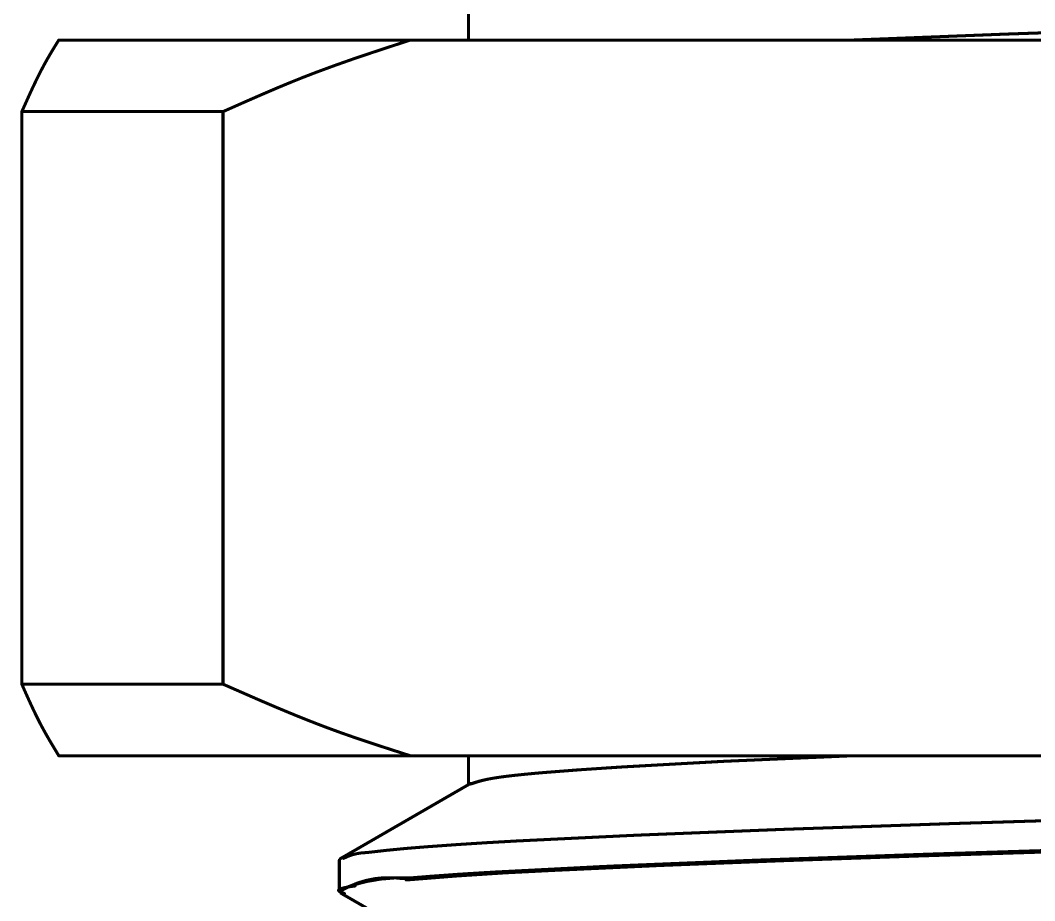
# Model space of a CAD drawing. Header units: inches. Extents: x -6 to 430, y 0 to 90.
# Drawn here: x 15.163 to 19.414, y 56.892 to 60.583 of the extents above; entities that cross this region are included whole.
import ezdxf

# ---------------------------------------------------------------- set-up
doc = ezdxf.new("R2010")
doc.units = ezdxf.units.IN
doc.layers.add('Mechanical 1', color=6, linetype='Continuous')

msp = doc.modelspace()

# ---------------------------------------------------------------- linework, layer by layer
at = {"layer": 'Mechanical 1'}
for points in [[(17.0415, 60.5, 0.0127, 0.0127, 0), (17.0415, 60.625, 0.0127, 0.0127, 0)], [(19.295, 60.5251, 0.0127, 0.0127, 0), (20.0259, 60.5501, 0.0127, 0.0127, 0)], [(19.295, 60.5251, 0.0127, 0.0127, 0), (20.0259, 60.5501, 0.0127, 0.0127, 0)], [(15.3084, 60.4745, 0.0127, 0.0127, 0), (15.3241, 60.5, 0.0127, 0.0127, 0)], [(15.3241, 60.5, 0.0127, 0.0127, 0), (29.6759, 60.5, 0.0127, 0.0127, 0)], [(16.6383, 60.4479, 0.0127, 0.0127, 0), (16.797, 60.5, 0.0127, 0.0127, 0)], [(18.653, 60.5001, 0.0127, 0.0127, 0), (19.295, 60.5251, 0.0127, 0.0127, 0)], [(18.653, 60.5001, 0.0127, 0.0127, 0), (19.295, 60.5251, 0.0127, 0.0127, 0)], [(15.2771, 60.4219, 0.0127, 0.0127, -0.004429), (15.2928, 60.4486, 0.0127, 0.0127, 0)], [(15.2928, 60.4486, 0.0127, 0.0127, 0), (15.3084, 60.4745, 0.0127, 0.0127, 0)], [(16.559, 60.4211, 0.0127, 0.0127, 0), (16.6383, 60.4479, 0.0127, 0.0127, 0)], [(15.2615, 60.3939, 0.0127, 0.0127, -0.005811), (15.2771, 60.4219, 0.0127, 0.0127, 0)], [(16.4801, 60.3933, 0.0127, 0.0127, 0), (16.559, 60.4211, 0.0127, 0.0127, 0)], [(15.2306, 60.3334, 0.0127, 0.0127, -0.004854), (15.246, 60.3644, 0.0127, 0.0127, 0)], [(15.246, 60.3644, 0.0127, 0.0127, -0.006353), (15.2616, 60.3939, 0.0127, 0.0127, 0)], [(16.2451, 60.3017, 0.0127, 0.0127, -0.009219), (16.4014, 60.3643, 0.0127, 0.0127, 0)], [(16.4014, 60.3643, 0.0127, 0.0127, 0), (16.4801, 60.3933, 0.0127, 0.0127, 0)], [(15.2152, 60.3011, 0.0127, 0.0127, 0), (15.2306, 60.3334, 0.0127, 0.0127, 0)], [(15.1999, 60.2679, 0.0127, 0.0127, 0), (15.2152, 60.3011, 0.0127, 0.0127, 0)], [(16.1674, 60.2684, 0.0127, 0.0127, 0), (16.2451, 60.3017, 0.0127, 0.0127, 0)], [(15.1693, 60.2, 0.0127, 0.0127, 0), (15.1999, 60.2679, 0.0127, 0.0127, 0)], [(16.0124, 60.2, 0.0127, 0.0127, 0), (16.0899, 60.2344, 0.0127, 0.0127, 0)], [(16.0899, 60.2344, 0.0127, 0.0127, 0), (16.1674, 60.2684, 0.0127, 0.0127, 0)], [(15.1693, 60.2, 0.0127, 0.0127, 0), (16.0124, 60.2, 0.0127, 0.0127, 0)], [(15.1693, 57.8, 0.0127, 0.0127, 0), (15.1693, 60.2, 0.0127, 0.0127, 0)], [(16.0124, 57.8, 0.0127, 0.0127, 0), (16.0124, 60.2, 0.0127, 0.0127, 0)], [(15.1693, 57.8, 0.0127, 0.0127, 0), (16.0124, 57.8, 0.0127, 0.0127, 0)], [(15.1693, 57.8, 0.0127, 0.0127, 0), (15.1845, 57.7656, 0.0127, 0.0127, 0)], [(16.0124, 57.8, 0.0127, 0.0127, 0), (16.1675, 57.7321, 0.0127, 0.0127, 0)], [(15.1845, 57.7656, 0.0127, 0.0127, 0), (15.1998, 57.7316, 0.0127, 0.0127, 0)], [(15.1998, 57.7316, 0.0127, 0.0127, 0), (15.2152, 57.6983, 0.0127, 0.0127, 0)], [(16.1675, 57.7321, 0.0127, 0.0127, 0), (16.2453, 57.6989, 0.0127, 0.0127, 0)], [(15.2306, 57.6662, 0.0127, 0.0127, -0.004508), (15.2152, 57.6983, 0.0127, 0.0127, 0)], [(16.2453, 57.6989, 0.0127, 0.0127, 0), (16.3232, 57.6666, 0.0127, 0.0127, 0)], [(15.246, 57.6357, 0.0127, 0.0127, -0.006004), (15.2306, 57.6662, 0.0127, 0.0127, 0)], [(16.3232, 57.6666, 0.0127, 0.0127, 0), (16.4014, 57.6356, 0.0127, 0.0127, 0)], [(15.2616, 57.6067, 0.0127, 0.0127, -0.00547), (15.246, 57.6357, 0.0127, 0.0127, 0)], [(15.2772, 57.5789, 0.0127, 0.0127, -0.004544), (15.2616, 57.6067, 0.0127, 0.0127, 0)], [(16.5589, 57.5781, 0.0127, 0.0127, -0.009575), (16.4014, 57.6356, 0.0127, 0.0127, 0)], [(15.2772, 57.5789, 0.0127, 0.0127, 0), (15.2928, 57.5521, 0.0127, 0.0127, 0)], [(16.5589, 57.5781, 0.0127, 0.0127, 0), (16.6381, 57.5514, 0.0127, 0.0127, 0)], [(15.2928, 57.5521, 0.0127, 0.0127, 0), (15.3241, 57.5, 0.0127, 0.0127, 0)], [(16.6381, 57.5514, 0.0127, 0.0127, 0), (16.7175, 57.5255, 0.0127, 0.0127, 0)], [(16.7175, 57.5255, 0.0127, 0.0127, 0), (16.797, 57.5, 0.0127, 0.0127, 0)], [(15.3241, 57.5, 0.0127, 0.0127, 0), (29.6759, 57.5, 0.0127, 0.0127, 0)], [(17.0415, 57.379, 0.0127, 0.0127, 0), (17.0415, 57.5, 0.0127, 0.0127, 0)], [(17.6754, 57.4523, 0.0127, 0.0127, 0), (18.1035, 57.4762, 0.0127, 0.0127, 0)], [(17.69, 57.4532, 0.0127, 0.0127, 0), (18.1125, 57.4766, 0.0127, 0.0127, 0)], [(18.1035, 57.4762, 0.0127, 0.0127, 0), (18.6546, 57.5001, 0.0127, 0.0127, 0)], [(18.1125, 57.4766, 0.0127, 0.0127, 0), (18.6546, 57.5001, 0.0127, 0.0127, 0)], [(17.2229, 57.4164, 0.0127, 0.0127, -0.006707), (17.3442, 57.4284, 0.0127, 0.0127, 0)], [(17.2366, 57.418, 0.0127, 0.0127, -0.006128), (17.3598, 57.4297, 0.0127, 0.0127, 0)], [(17.3442, 57.4284, 0.0127, 0.0127, 0), (17.4964, 57.4403, 0.0127, 0.0127, 0)], [(17.3598, 57.4297, 0.0127, 0.0127, 0), (17.5123, 57.4414, 0.0127, 0.0127, 0)], [(17.4964, 57.4403, 0.0127, 0.0127, 0), (17.6754, 57.4523, 0.0127, 0.0127, 0)], [(17.5123, 57.4414, 0.0127, 0.0127, 0), (17.69, 57.4532, 0.0127, 0.0127, 0)], [(17.047, 57.3806, 0.0127, 0.0127, -0.016943), (17.0836, 57.3925, 0.0127, 0.0127, 0)], [(17.0562, 57.3828, 0.0127, 0.0127, -0.017803), (17.093, 57.3945, 0.0127, 0.0127, 0)], [(17.0836, 57.3925, 0.0127, 0.0127, -0.02543), (17.1371, 57.4045, 0.0127, 0.0127, 0)], [(17.093, 57.3945, 0.0127, 0.0127, -0.025591), (17.1479, 57.4063, 0.0127, 0.0127, 0)], [(17.1371, 57.4045, 0.0127, 0.0127, -0.015067), (17.223, 57.4164, 0.0127, 0.0127, 0)], [(17.1479, 57.4063, 0.0127, 0.0127, -0.013754), (17.2366, 57.418, 0.0127, 0.0127, 0)], [(16.9395, 57.3201, 0.0127, 0.0127, 0), (17.0483, 57.3829, 0.0127, 0.0127, 0)], [(16.9402, 57.3205, 0.0127, 0.0127, 0), (17.0491, 57.3834, 0.0127, 0.0127, 0)], [(16.8852, 57.2886, 0.0127, 0.0127, 0), (16.9395, 57.3201, 0.0127, 0.0127, 0)], [(16.8858, 57.289, 0.0127, 0.0127, 0), (16.9402, 57.3205, 0.0127, 0.0127, 0)], [(16.8308, 57.2572, 0.0127, 0.0127, 0), (16.8852, 57.2886, 0.0127, 0.0127, 0)], [(16.8313, 57.2575, 0.0127, 0.0127, 0), (16.8858, 57.289, 0.0127, 0.0127, 0)], [(16.7221, 57.1944, 0.0127, 0.0127, 0), (16.7765, 57.2258, 0.0127, 0.0127, 0)], [(16.7224, 57.1946, 0.0127, 0.0127, 0), (16.7769, 57.226, 0.0127, 0.0127, 0)], [(16.7765, 57.2258, 0.0127, 0.0127, 0), (16.8308, 57.2572, 0.0127, 0.0127, 0)], [(16.7769, 57.226, 0.0127, 0.0127, 0), (16.8313, 57.2575, 0.0127, 0.0127, 0)], [(19.062, 57.2154, 0.0127, 0.0127, 0), (19.8491, 57.2397, 0.0127, 0.0127, 0)], [(19.062, 57.2154, 0.0127, 0.0127, 0), (19.8491, 57.2397, 0.0127, 0.0127, 0)], [(16.6677, 57.1629, 0.0127, 0.0127, 0), (16.7221, 57.1944, 0.0127, 0.0127, 0)], [(16.668, 57.1631, 0.0127, 0.0127, 0), (16.7224, 57.1946, 0.0127, 0.0127, 0)], [(17.7437, 57.1668, 0.0127, 0.0127, 0), (18.3547, 57.1911, 0.0127, 0.0127, 0)], [(17.7437, 57.1668, 0.0127, 0.0127, 0), (18.3547, 57.1911, 0.0127, 0.0127, 0)], [(18.3547, 57.1911, 0.0127, 0.0127, 0), (19.062, 57.2154, 0.0127, 0.0127, 0)], [(18.3547, 57.1911, 0.0127, 0.0127, 0), (19.062, 57.2154, 0.0127, 0.0127, 0)], [(16.5591, 57.1001, 0.0127, 0.0127, 0), (16.6135, 57.1316, 0.0127, 0.0127, 0)], [(16.559, 57.1001, 0.0127, 0.0127, 0), (16.6134, 57.1315, 0.0127, 0.0127, 0)], [(16.6134, 57.1315, 0.0127, 0.0127, 0), (16.6677, 57.1629, 0.0127, 0.0127, 0)], [(16.6135, 57.1316, 0.0127, 0.0127, 0), (16.668, 57.1631, 0.0127, 0.0127, 0)], [(16.8652, 57.1183, 0.0127, 0.0127, -0.005552), (17.2431, 57.1426, 0.0127, 0.0127, 0)], [(16.8652, 57.1183, 0.0127, 0.0127, -0.005552), (17.2431, 57.1426, 0.0127, 0.0127, 0)], [(17.2431, 57.1426, 0.0127, 0.0127, 0), (17.7437, 57.1668, 0.0127, 0.0127, 0)], [(17.2431, 57.1426, 0.0127, 0.0127, 0), (17.7437, 57.1668, 0.0127, 0.0127, 0)], [(16.5046, 57.0687, 0.0127, 0.0127, 0), (16.5591, 57.1001, 0.0127, 0.0127, 0)], [(16.5046, 57.0687, 0.0127, 0.0127, 0), (16.559, 57.1001, 0.0127, 0.0127, 0)], [(16.5178, 57.0697, 0.0127, 0.0127, -0.118964), (16.6146, 57.094, 0.0127, 0.0127, 0)], [(16.5178, 57.0697, 0.0127, 0.0127, -0.118964), (16.6146, 57.094, 0.0127, 0.0127, 0)], [(16.6146, 57.094, 0.0127, 0.0127, -0.011966), (16.8652, 57.1183, 0.0127, 0.0127, 0)], [(16.6146, 57.094, 0.0127, 0.0127, -0.011966), (16.8652, 57.1183, 0.0127, 0.0127, 0)], [(18.9345, 57.0862, 0.0127, 0.0127, 0), (19.744, 57.1115, 0.0127, 0.0127, 0)], [(18.9418, 57.0802, 0.0127, 0.0127, 0), (19.5823, 57.1004, 0.0127, 0.0127, 0)], [(18.9733, 57.0875, 0.0127, 0.0127, 0), (19.7761, 57.1125, 0.0127, 0.0127, 0)], [(16.5, 56.9375, 0.0127, 0.0127, 0), (16.5, 57.0625, 0.0127, 0.0127, 0)], [(17.6039, 57.0356, 0.0127, 0.0127, 0), (18.2151, 57.0609, 0.0127, 0.0127, 0)], [(17.6459, 57.0375, 0.0127, 0.0127, 0), (18.2574, 57.0625, 0.0127, 0.0127, 0)], [(17.8422, 57.0398, 0.0127, 0.0127, 0), (18.3589, 57.06, 0.0127, 0.0127, 0)], [(18.2151, 57.0609, 0.0127, 0.0127, 0), (18.9345, 57.0862, 0.0127, 0.0127, 0)], [(18.2574, 57.0625, 0.0127, 0.0127, 0), (18.9733, 57.0875, 0.0127, 0.0127, 0)], [(18.3589, 57.06, 0.0127, 0.0127, 0), (18.9418, 57.0802, 0.0127, 0.0127, 0)], [(16.7642, 56.985, 0.0127, 0.0127, -0.007208), (17.1164, 57.0103, 0.0127, 0.0127, 0)], [(16.7803, 56.9791, 0.0127, 0.0127, -0.01104), (17.4015, 57.0195, 0.0127, 0.0127, 0)], [(16.794, 56.9875, 0.0127, 0.0127, -0.006683), (17.1539, 57.0125, 0.0127, 0.0127, 0)], [(17.1164, 57.0103, 0.0127, 0.0127, 0), (17.6039, 57.0356, 0.0127, 0.0127, 0)], [(17.1539, 57.0125, 0.0127, 0.0127, 0), (17.6459, 57.0375, 0.0127, 0.0127, 0)], [(17.4015, 57.0195, 0.0127, 0.0127, 0), (17.8422, 57.0398, 0.0127, 0.0127, 0)], [(16.5, 56.9375, 0.0127, 0.0127, -0.109603), (16.794, 56.9875, 0.0127, 0.0127, 0)], [(16.5079, 56.9343, 0.0127, 0.0127, -0.17223), (16.7642, 56.985, 0.0127, 0.0127, 0)], [(16.4968, 56.9352, 0.0127, 0.0127, -0.250814), (16.4981, 56.9383, 0.0127, 0.0127, 0)], [(16.499, 56.932, 0.0127, 0.0127, -0.182656), (16.4968, 56.9352, 0.0127, 0.0127, 0)], [(16.4981, 56.9383, 0.0127, 0.0127, -0.087851), (16.5031, 56.9414, 0.0127, 0.0127, 0)], [(16.5044, 56.9289, 0.0127, 0.0127, -0.05868), (16.499, 56.932, 0.0127, 0.0127, 0)], [(16.5031, 56.9414, 0.0127, 0.0127, -0.035594), (16.5122, 56.9446, 0.0127, 0.0127, 0)], [(16.5211, 56.9226, 0.0127, 0.0127, -0.023123), (16.5044, 56.9289, 0.0127, 0.0127, 0)], [(16.507, 56.9236, 0.0127, 0.0127, 0), (16.614, 56.8618, 0.0127, 0.0127, 0)], [(16.5122, 56.9446, 0.0127, 0.0127, -0.018442), (16.5255, 56.9477, 0.0127, 0.0127, 0)], [(16.5255, 56.9477, 0.0127, 0.0127, -0.011112), (16.5433, 56.9508, 0.0127, 0.0127, 0)], [(16.5433, 56.9508, 0.0127, 0.0127, -0.005611), (16.5656, 56.954, 0.0127, 0.0127, 0)]]:
    msp.add_lwpolyline(points, format="xyseb", dxfattribs=at)
for points in [[(15.321, 60.5, 0.00635, 0.00635, 1), (15.3273, 60.5, 0.00635, 0.00635, 1)], [(15.321, 60.5, 0.00635, 0.00635, 1), (15.3273, 60.5, 0.00635, 0.00635, 1)], [(16.7939, 60.5, 0.00635, 0.00635, 1), (16.8002, 60.5, 0.00635, 0.00635, 1)], [(17.0383, 60.5, 0.00635, 0.00635, 1), (17.0447, 60.5, 0.00635, 0.00635, 1)], [(18.6498, 60.5001, 0.00635, 0.00635, 1), (18.6562, 60.5001, 0.00635, 0.00635, 1)], [(18.6498, 60.5001, 0.00635, 0.00635, 1), (18.6562, 60.5001, 0.00635, 0.00635, 1)], [(19.2918, 60.5251, 0.00635, 0.00635, 1), (19.2981, 60.5251, 0.00635, 0.00635, 1)], [(19.2918, 60.5251, 0.00635, 0.00635, 1), (19.2981, 60.5251, 0.00635, 0.00635, 1)], [(19.2918, 60.5251, 0.00635, 0.00635, 1), (19.2981, 60.5251, 0.00635, 0.00635, 1)], [(19.2918, 60.5251, 0.00635, 0.00635, 1), (19.2981, 60.5251, 0.00635, 0.00635, 1)], [(15.2896, 60.4486, 0.00635, 0.00635, 1), (15.2959, 60.4486, 0.00635, 0.00635, 1)], [(15.2896, 60.4486, 0.00635, 0.00635, 1), (15.2959, 60.4486, 0.00635, 0.00635, 1)], [(15.3053, 60.4745, 0.00635, 0.00635, 1), (15.3116, 60.4745, 0.00635, 0.00635, 1)], [(15.3053, 60.4745, 0.00635, 0.00635, 1), (15.3116, 60.4745, 0.00635, 0.00635, 1)], [(16.6351, 60.4479, 0.00635, 0.00635, 1), (16.6414, 60.4479, 0.00635, 0.00635, 1)], [(16.6351, 60.4479, 0.00635, 0.00635, 1), (16.6414, 60.4479, 0.00635, 0.00635, 1)], [(15.274, 60.4219, 0.00635, 0.00635, 1), (15.2803, 60.4219, 0.00635, 0.00635, 1)], [(15.274, 60.4219, 0.00635, 0.00635, 1), (15.2803, 60.4219, 0.00635, 0.00635, 1)], [(16.5559, 60.4211, 0.00635, 0.00635, 1), (16.5622, 60.4211, 0.00635, 0.00635, 1)], [(16.5559, 60.4211, 0.00635, 0.00635, 1), (16.5622, 60.4211, 0.00635, 0.00635, 1)], [(15.2429, 60.3644, 0.00635, 0.00635, 1), (15.2492, 60.3644, 0.00635, 0.00635, 1)], [(15.2429, 60.3644, 0.00635, 0.00635, 1), (15.2492, 60.3644, 0.00635, 0.00635, 1)], [(15.2584, 60.3939, 0.00635, 0.00635, 1), (15.2647, 60.3939, 0.00635, 0.00635, 1)], [(15.2584, 60.3939, 0.00635, 0.00635, 1), (15.2647, 60.3939, 0.00635, 0.00635, 1)], [(16.3982, 60.3643, 0.00635, 0.00635, 1), (16.4046, 60.3643, 0.00635, 0.00635, 1)], [(16.3982, 60.3643, 0.00635, 0.00635, 1), (16.4046, 60.3643, 0.00635, 0.00635, 1)], [(16.4769, 60.3933, 0.00635, 0.00635, 1), (16.4832, 60.3933, 0.00635, 0.00635, 1)], [(16.4769, 60.3933, 0.00635, 0.00635, 1), (16.4832, 60.3933, 0.00635, 0.00635, 1)], [(15.2274, 60.3334, 0.00635, 0.00635, 1), (15.2338, 60.3334, 0.00635, 0.00635, 1)], [(15.2274, 60.3334, 0.00635, 0.00635, 1), (15.2338, 60.3334, 0.00635, 0.00635, 1)], [(15.212, 60.3011, 0.00635, 0.00635, 1), (15.2184, 60.3011, 0.00635, 0.00635, 1)], [(15.212, 60.3011, 0.00635, 0.00635, 1), (15.2184, 60.3011, 0.00635, 0.00635, 1)], [(16.2419, 60.3017, 0.00635, 0.00635, 1), (16.2483, 60.3017, 0.00635, 0.00635, 1)], [(16.2419, 60.3017, 0.00635, 0.00635, 1), (16.2483, 60.3017, 0.00635, 0.00635, 1)], [(15.1967, 60.2679, 0.00635, 0.00635, 1), (15.203, 60.2679, 0.00635, 0.00635, 1)], [(15.1967, 60.2679, 0.00635, 0.00635, 1), (15.203, 60.2679, 0.00635, 0.00635, 1)], [(16.0867, 60.2344, 0.00635, 0.00635, 1), (16.093, 60.2344, 0.00635, 0.00635, 1)], [(16.0867, 60.2344, 0.00635, 0.00635, 1), (16.093, 60.2344, 0.00635, 0.00635, 1)], [(16.1642, 60.2684, 0.00635, 0.00635, 1), (16.1706, 60.2684, 0.00635, 0.00635, 1)], [(16.1642, 60.2684, 0.00635, 0.00635, 1), (16.1706, 60.2684, 0.00635, 0.00635, 1)], [(15.1661, 60.2, 0.00635, 0.00635, 1), (15.1724, 60.2, 0.00635, 0.00635, 1)], [(15.1661, 60.2, 0.00635, 0.00635, 1), (15.1724, 60.2, 0.00635, 0.00635, 1)], [(15.1661, 60.2, 0.00635, 0.00635, 1), (15.1724, 60.2, 0.00635, 0.00635, 1)], [(16.0093, 60.2, 0.00635, 0.00635, 1), (16.0156, 60.2, 0.00635, 0.00635, 1)], [(16.0093, 60.2, 0.00635, 0.00635, 1), (16.0156, 60.2, 0.00635, 0.00635, 1)], [(16.0093, 60.2, 0.00635, 0.00635, 1), (16.0156, 60.2, 0.00635, 0.00635, 1)], [(15.1661, 57.8, 0.00635, 0.00635, 1), (15.1724, 57.8, 0.00635, 0.00635, 1)], [(15.1661, 57.8, 0.00635, 0.00635, 1), (15.1724, 57.8, 0.00635, 0.00635, 1)], [(15.1661, 57.8, 0.00635, 0.00635, 1), (15.1724, 57.8, 0.00635, 0.00635, 1)], [(16.0093, 57.8, 0.00635, 0.00635, 1), (16.0156, 57.8, 0.00635, 0.00635, 1)], [(16.0093, 57.8, 0.00635, 0.00635, 1), (16.0156, 57.8, 0.00635, 0.00635, 1)], [(16.0093, 57.8, 0.00635, 0.00635, 1), (16.0156, 57.8, 0.00635, 0.00635, 1)], [(15.1814, 57.7656, 0.00635, 0.00635, 1), (15.1877, 57.7656, 0.00635, 0.00635, 1)], [(15.1814, 57.7656, 0.00635, 0.00635, 1), (15.1877, 57.7656, 0.00635, 0.00635, 1)], [(15.1967, 57.7316, 0.00635, 0.00635, 1), (15.203, 57.7316, 0.00635, 0.00635, 1)], [(15.1967, 57.7316, 0.00635, 0.00635, 1), (15.203, 57.7316, 0.00635, 0.00635, 1)], [(16.1644, 57.7321, 0.00635, 0.00635, 1), (16.1707, 57.7321, 0.00635, 0.00635, 1)], [(16.1644, 57.7321, 0.00635, 0.00635, 1), (16.1707, 57.7321, 0.00635, 0.00635, 1)], [(15.212, 57.6983, 0.00635, 0.00635, 1), (15.2183, 57.6983, 0.00635, 0.00635, 1)], [(15.212, 57.6983, 0.00635, 0.00635, 1), (15.2184, 57.6983, 0.00635, 0.00635, 1)], [(16.2421, 57.6989, 0.00635, 0.00635, 1), (16.2484, 57.6989, 0.00635, 0.00635, 1)], [(16.2421, 57.6989, 0.00635, 0.00635, 1), (16.2484, 57.6989, 0.00635, 0.00635, 1)], [(15.2274, 57.6662, 0.00635, 0.00635, 1), (15.2337, 57.6662, 0.00635, 0.00635, 1)], [(15.2274, 57.6662, 0.00635, 0.00635, 1), (15.2337, 57.6662, 0.00635, 0.00635, 1)], [(16.32, 57.6666, 0.00635, 0.00635, 1), (16.3264, 57.6666, 0.00635, 0.00635, 1)], [(16.32, 57.6666, 0.00635, 0.00635, 1), (16.3264, 57.6666, 0.00635, 0.00635, 1)], [(15.2429, 57.6357, 0.00635, 0.00635, 1), (15.2492, 57.6357, 0.00635, 0.00635, 1)], [(15.2429, 57.6357, 0.00635, 0.00635, 1), (15.2492, 57.6357, 0.00635, 0.00635, 1)], [(15.2584, 57.6067, 0.00635, 0.00635, 1), (15.2647, 57.6067, 0.00635, 0.00635, 1)], [(15.2584, 57.6067, 0.00635, 0.00635, 1), (15.2647, 57.6067, 0.00635, 0.00635, 1)], [(16.3983, 57.6356, 0.00635, 0.00635, 1), (16.4046, 57.6356, 0.00635, 0.00635, 1)], [(16.3983, 57.6356, 0.00635, 0.00635, 1), (16.4046, 57.6356, 0.00635, 0.00635, 1)], [(15.274, 57.5789, 0.00635, 0.00635, 1), (15.2803, 57.5789, 0.00635, 0.00635, 1)], [(15.274, 57.5789, 0.00635, 0.00635, 1), (15.2803, 57.5789, 0.00635, 0.00635, 1)], [(16.5558, 57.5781, 0.00635, 0.00635, 1), (16.5621, 57.5781, 0.00635, 0.00635, 1)], [(16.5558, 57.5781, 0.00635, 0.00635, 1), (16.5621, 57.5781, 0.00635, 0.00635, 1)], [(15.2896, 57.5521, 0.00635, 0.00635, 1), (15.296, 57.5521, 0.00635, 0.00635, 1)], [(15.2896, 57.5521, 0.00635, 0.00635, 1), (15.296, 57.5521, 0.00635, 0.00635, 1)], [(16.635, 57.5514, 0.00635, 0.00635, 1), (16.6413, 57.5514, 0.00635, 0.00635, 1)], [(16.635, 57.5514, 0.00635, 0.00635, 1), (16.6413, 57.5514, 0.00635, 0.00635, 1)], [(16.7144, 57.5255, 0.00635, 0.00635, 1), (16.7207, 57.5255, 0.00635, 0.00635, 1)], [(16.7144, 57.5255, 0.00635, 0.00635, 1), (16.7207, 57.5255, 0.00635, 0.00635, 1)], [(15.321, 57.5, 0.00635, 0.00635, 1), (15.3273, 57.5, 0.00635, 0.00635, 1)], [(15.321, 57.5, 0.00635, 0.00635, 1), (15.3273, 57.5, 0.00635, 0.00635, 1)], [(16.7939, 57.5, 0.00635, 0.00635, 1), (16.8002, 57.5, 0.00635, 0.00635, 1)], [(17.0384, 57.5, 0.00635, 0.00635, 1), (17.0447, 57.5, 0.00635, 0.00635, 1)], [(18.1003, 57.4762, 0.00635, 0.00635, 1), (18.1067, 57.4762, 0.00635, 0.00635, 1)], [(18.1003, 57.4762, 0.00635, 0.00635, 1), (18.1067, 57.4762, 0.00635, 0.00635, 1)], [(18.1094, 57.4766, 0.00635, 0.00635, 1), (18.1157, 57.4766, 0.00635, 0.00635, 1)], [(18.1094, 57.4766, 0.00635, 0.00635, 1), (18.1157, 57.4766, 0.00635, 0.00635, 1)], [(18.6514, 57.5001, 0.00635, 0.00635, 1), (18.6578, 57.5001, 0.00635, 0.00635, 1)], [(18.6514, 57.5001, 0.00635, 0.00635, 1), (18.6578, 57.5001, 0.00635, 0.00635, 1)], [(17.3411, 57.4284, 0.00635, 0.00635, 1), (17.3474, 57.4284, 0.00635, 0.00635, 1)], [(17.3411, 57.4284, 0.00635, 0.00635, 1), (17.3474, 57.4284, 0.00635, 0.00635, 1)], [(17.3566, 57.4297, 0.00635, 0.00635, 1), (17.363, 57.4297, 0.00635, 0.00635, 1)], [(17.3566, 57.4297, 0.00635, 0.00635, 1), (17.363, 57.4297, 0.00635, 0.00635, 1)], [(17.4932, 57.4403, 0.00635, 0.00635, 1), (17.4996, 57.4403, 0.00635, 0.00635, 1)], [(17.4932, 57.4403, 0.00635, 0.00635, 1), (17.4996, 57.4403, 0.00635, 0.00635, 1)], [(17.5091, 57.4414, 0.00635, 0.00635, 1), (17.5155, 57.4414, 0.00635, 0.00635, 1)], [(17.5091, 57.4414, 0.00635, 0.00635, 1), (17.5155, 57.4414, 0.00635, 0.00635, 1)], [(17.6722, 57.4523, 0.00635, 0.00635, 1), (17.6786, 57.4523, 0.00635, 0.00635, 1)], [(17.6722, 57.4523, 0.00635, 0.00635, 1), (17.6786, 57.4523, 0.00635, 0.00635, 1)], [(17.6868, 57.4532, 0.00635, 0.00635, 1), (17.6932, 57.4532, 0.00635, 0.00635, 1)], [(17.6868, 57.4532, 0.00635, 0.00635, 1), (17.6932, 57.4532, 0.00635, 0.00635, 1)], [(17.0805, 57.3925, 0.00635, 0.00635, 1), (17.0868, 57.3925, 0.00635, 0.00635, 1)], [(17.0805, 57.3925, 0.00635, 0.00635, 1), (17.0868, 57.3925, 0.00635, 0.00635, 1)], [(17.0898, 57.3945, 0.00635, 0.00635, 1), (17.0962, 57.3945, 0.00635, 0.00635, 1)], [(17.0898, 57.3945, 0.00635, 0.00635, 1), (17.0962, 57.3945, 0.00635, 0.00635, 1)], [(17.1339, 57.4045, 0.00635, 0.00635, 1), (17.1403, 57.4045, 0.00635, 0.00635, 1)], [(17.1339, 57.4045, 0.00635, 0.00635, 1), (17.1403, 57.4045, 0.00635, 0.00635, 1)], [(17.1447, 57.4063, 0.00635, 0.00635, 1), (17.151, 57.4063, 0.00635, 0.00635, 1)], [(17.1447, 57.4063, 0.00635, 0.00635, 1), (17.151, 57.4063, 0.00635, 0.00635, 1)], [(17.2198, 57.4164, 0.00635, 0.00635, 1), (17.2261, 57.4164, 0.00635, 0.00635, 1)], [(17.2198, 57.4164, 0.00635, 0.00635, 1), (17.2261, 57.4164, 0.00635, 0.00635, 1)], [(17.2334, 57.418, 0.00635, 0.00635, 1), (17.2397, 57.418, 0.00635, 0.00635, 1)], [(17.2334, 57.418, 0.00635, 0.00635, 1), (17.2397, 57.418, 0.00635, 0.00635, 1)], [(17.0384, 57.379, 0.00635, 0.00635, 1), (17.0447, 57.379, 0.00635, 0.00635, 1)], [(17.0438, 57.3806, 0.00635, 0.00635, 1), (17.0502, 57.3806, 0.00635, 0.00635, 1)], [(17.0451, 57.3829, 0.00635, 0.00635, 1), (17.0514, 57.3829, 0.00635, 0.00635, 1)], [(17.046, 57.3834, 0.00635, 0.00635, 1), (17.0523, 57.3834, 0.00635, 0.00635, 1)], [(17.053, 57.3828, 0.00635, 0.00635, 1), (17.0594, 57.3828, 0.00635, 0.00635, 1)], [(16.9364, 57.3201, 0.00635, 0.00635, 1), (16.9427, 57.3201, 0.00635, 0.00635, 1)], [(16.9364, 57.3201, 0.00635, 0.00635, 1), (16.9427, 57.3201, 0.00635, 0.00635, 1)], [(16.9371, 57.3205, 0.00635, 0.00635, 1), (16.9434, 57.3205, 0.00635, 0.00635, 1)], [(16.9371, 57.3205, 0.00635, 0.00635, 1), (16.9434, 57.3205, 0.00635, 0.00635, 1)], [(16.882, 57.2886, 0.00635, 0.00635, 1), (16.8884, 57.2886, 0.00635, 0.00635, 1)], [(16.882, 57.2886, 0.00635, 0.00635, 1), (16.8884, 57.2886, 0.00635, 0.00635, 1)], [(16.8826, 57.289, 0.00635, 0.00635, 1), (16.889, 57.289, 0.00635, 0.00635, 1)], [(16.8826, 57.289, 0.00635, 0.00635, 1), (16.889, 57.289, 0.00635, 0.00635, 1)], [(16.7733, 57.2258, 0.00635, 0.00635, 1), (16.7796, 57.2258, 0.00635, 0.00635, 1)], [(16.7733, 57.2258, 0.00635, 0.00635, 1), (16.7796, 57.2258, 0.00635, 0.00635, 1)], [(16.7737, 57.226, 0.00635, 0.00635, 1), (16.7801, 57.226, 0.00635, 0.00635, 1)], [(16.7737, 57.226, 0.00635, 0.00635, 1), (16.7801, 57.226, 0.00635, 0.00635, 1)], [(16.8276, 57.2572, 0.00635, 0.00635, 1), (16.834, 57.2572, 0.00635, 0.00635, 1)], [(16.8276, 57.2572, 0.00635, 0.00635, 1), (16.834, 57.2572, 0.00635, 0.00635, 1)], [(16.8282, 57.2575, 0.00635, 0.00635, 1), (16.8345, 57.2575, 0.00635, 0.00635, 1)], [(16.8282, 57.2575, 0.00635, 0.00635, 1), (16.8345, 57.2575, 0.00635, 0.00635, 1)], [(16.7189, 57.1944, 0.00635, 0.00635, 1), (16.7253, 57.1944, 0.00635, 0.00635, 1)], [(16.7189, 57.1944, 0.00635, 0.00635, 1), (16.7253, 57.1944, 0.00635, 0.00635, 1)], [(16.7193, 57.1946, 0.00635, 0.00635, 1), (16.7256, 57.1946, 0.00635, 0.00635, 1)], [(16.7193, 57.1946, 0.00635, 0.00635, 1), (16.7256, 57.1946, 0.00635, 0.00635, 1)], [(18.3516, 57.1911, 0.00635, 0.00635, 1), (18.3579, 57.1911, 0.00635, 0.00635, 1)], [(18.3516, 57.1911, 0.00635, 0.00635, 1), (18.3579, 57.1911, 0.00635, 0.00635, 1)], [(18.3516, 57.1911, 0.00635, 0.00635, 1), (18.3579, 57.1911, 0.00635, 0.00635, 1)], [(18.3516, 57.1911, 0.00635, 0.00635, 1), (18.3579, 57.1911, 0.00635, 0.00635, 1)], [(19.0588, 57.2154, 0.00635, 0.00635, 1), (19.0652, 57.2154, 0.00635, 0.00635, 1)], [(19.0588, 57.2154, 0.00635, 0.00635, 1), (19.0652, 57.2154, 0.00635, 0.00635, 1)], [(19.0588, 57.2154, 0.00635, 0.00635, 1), (19.0652, 57.2154, 0.00635, 0.00635, 1)], [(19.0588, 57.2154, 0.00635, 0.00635, 1), (19.0652, 57.2154, 0.00635, 0.00635, 1)], [(16.6102, 57.1315, 0.00635, 0.00635, 1), (16.6165, 57.1315, 0.00635, 0.00635, 1)], [(16.6102, 57.1315, 0.00635, 0.00635, 1), (16.6165, 57.1315, 0.00635, 0.00635, 1)], [(16.6104, 57.1316, 0.00635, 0.00635, 1), (16.6167, 57.1316, 0.00635, 0.00635, 1)], [(16.6104, 57.1316, 0.00635, 0.00635, 1), (16.6167, 57.1316, 0.00635, 0.00635, 1)], [(16.6646, 57.1629, 0.00635, 0.00635, 1), (16.6709, 57.1629, 0.00635, 0.00635, 1)], [(16.6646, 57.1629, 0.00635, 0.00635, 1), (16.6709, 57.1629, 0.00635, 0.00635, 1)], [(16.6648, 57.1631, 0.00635, 0.00635, 1), (16.6712, 57.1631, 0.00635, 0.00635, 1)], [(16.6648, 57.1631, 0.00635, 0.00635, 1), (16.6712, 57.1631, 0.00635, 0.00635, 1)], [(17.24, 57.1426, 0.00635, 0.00635, 1), (17.2463, 57.1426, 0.00635, 0.00635, 1)], [(17.24, 57.1426, 0.00635, 0.00635, 1), (17.2463, 57.1426, 0.00635, 0.00635, 1)], [(17.24, 57.1426, 0.00635, 0.00635, 1), (17.2463, 57.1426, 0.00635, 0.00635, 1)], [(17.24, 57.1426, 0.00635, 0.00635, 1), (17.2463, 57.1426, 0.00635, 0.00635, 1)], [(17.7405, 57.1668, 0.00635, 0.00635, 1), (17.7469, 57.1668, 0.00635, 0.00635, 1)], [(17.7405, 57.1668, 0.00635, 0.00635, 1), (17.7469, 57.1668, 0.00635, 0.00635, 1)], [(17.7405, 57.1668, 0.00635, 0.00635, 1), (17.7469, 57.1668, 0.00635, 0.00635, 1)], [(17.7405, 57.1668, 0.00635, 0.00635, 1), (17.7469, 57.1668, 0.00635, 0.00635, 1)], [(16.5559, 57.1001, 0.00635, 0.00635, 1), (16.5623, 57.1001, 0.00635, 0.00635, 1)], [(16.5559, 57.1001, 0.00635, 0.00635, 1), (16.5623, 57.1001, 0.00635, 0.00635, 1)], [(16.5558, 57.1001, 0.00635, 0.00635, 1), (16.5622, 57.1001, 0.00635, 0.00635, 1)], [(16.5558, 57.1001, 0.00635, 0.00635, 1), (16.5622, 57.1001, 0.00635, 0.00635, 1)], [(16.6114, 57.094, 0.00635, 0.00635, 1), (16.6177, 57.094, 0.00635, 0.00635, 1)], [(16.6114, 57.094, 0.00635, 0.00635, 1), (16.6177, 57.094, 0.00635, 0.00635, 1)], [(16.6114, 57.094, 0.00635, 0.00635, 1), (16.6177, 57.094, 0.00635, 0.00635, 1)], [(16.6114, 57.094, 0.00635, 0.00635, 1), (16.6177, 57.094, 0.00635, 0.00635, 1)], [(16.862, 57.1183, 0.00635, 0.00635, 1), (16.8684, 57.1183, 0.00635, 0.00635, 1)], [(16.862, 57.1183, 0.00635, 0.00635, 1), (16.8684, 57.1183, 0.00635, 0.00635, 1)], [(16.862, 57.1183, 0.00635, 0.00635, 1), (16.8684, 57.1183, 0.00635, 0.00635, 1)], [(16.862, 57.1183, 0.00635, 0.00635, 1), (16.8684, 57.1183, 0.00635, 0.00635, 1)], [(16.4968, 57.0625, 0.00635, 0.00635, 1), (16.5032, 57.0625, 0.00635, 0.00635, 1)], [(16.5015, 57.0687, 0.00635, 0.00635, 1), (16.5078, 57.0687, 0.00635, 0.00635, 1)], [(16.5015, 57.0687, 0.00635, 0.00635, 1), (16.5078, 57.0687, 0.00635, 0.00635, 1)], [(16.5146, 57.0697, 0.00635, 0.00635, 1), (16.521, 57.0697, 0.00635, 0.00635, 1)], [(16.5146, 57.0697, 0.00635, 0.00635, 1), (16.521, 57.0697, 0.00635, 0.00635, 1)], [(18.2119, 57.0609, 0.00635, 0.00635, 1), (18.2183, 57.0609, 0.00635, 0.00635, 1)], [(18.2119, 57.0609, 0.00635, 0.00635, 1), (18.2183, 57.0609, 0.00635, 0.00635, 1)], [(18.2542, 57.0625, 0.00635, 0.00635, 1), (18.2605, 57.0625, 0.00635, 0.00635, 1)], [(18.2542, 57.0625, 0.00635, 0.00635, 1), (18.2605, 57.0625, 0.00635, 0.00635, 1)], [(18.3558, 57.06, 0.00635, 0.00635, 1), (18.3621, 57.06, 0.00635, 0.00635, 1)], [(18.3558, 57.06, 0.00635, 0.00635, 1), (18.3621, 57.06, 0.00635, 0.00635, 1)], [(18.9313, 57.0862, 0.00635, 0.00635, 1), (18.9377, 57.0862, 0.00635, 0.00635, 1)], [(18.9313, 57.0862, 0.00635, 0.00635, 1), (18.9377, 57.0862, 0.00635, 0.00635, 1)], [(18.9386, 57.0802, 0.00635, 0.00635, 1), (18.945, 57.0802, 0.00635, 0.00635, 1)], [(18.9386, 57.0802, 0.00635, 0.00635, 1), (18.945, 57.0802, 0.00635, 0.00635, 1)], [(18.9701, 57.0875, 0.00635, 0.00635, 1), (18.9765, 57.0875, 0.00635, 0.00635, 1)], [(18.9701, 57.0875, 0.00635, 0.00635, 1), (18.9765, 57.0875, 0.00635, 0.00635, 1)], [(17.1133, 57.0103, 0.00635, 0.00635, 1), (17.1196, 57.0103, 0.00635, 0.00635, 1)], [(17.1133, 57.0103, 0.00635, 0.00635, 1), (17.1196, 57.0103, 0.00635, 0.00635, 1)], [(17.1507, 57.0125, 0.00635, 0.00635, 1), (17.1571, 57.0125, 0.00635, 0.00635, 1)], [(17.1507, 57.0125, 0.00635, 0.00635, 1), (17.1571, 57.0125, 0.00635, 0.00635, 1)], [(17.3983, 57.0195, 0.00635, 0.00635, 1), (17.4046, 57.0195, 0.00635, 0.00635, 1)], [(17.3983, 57.0195, 0.00635, 0.00635, 1), (17.4046, 57.0195, 0.00635, 0.00635, 1)], [(17.6007, 57.0356, 0.00635, 0.00635, 1), (17.607, 57.0356, 0.00635, 0.00635, 1)], [(17.6007, 57.0356, 0.00635, 0.00635, 1), (17.607, 57.0356, 0.00635, 0.00635, 1)], [(17.6427, 57.0375, 0.00635, 0.00635, 1), (17.6491, 57.0375, 0.00635, 0.00635, 1)], [(17.6427, 57.0375, 0.00635, 0.00635, 1), (17.6491, 57.0375, 0.00635, 0.00635, 1)], [(17.8391, 57.0398, 0.00635, 0.00635, 1), (17.8454, 57.0398, 0.00635, 0.00635, 1)], [(17.8391, 57.0398, 0.00635, 0.00635, 1), (17.8454, 57.0398, 0.00635, 0.00635, 1)], [(16.7611, 56.985, 0.00635, 0.00635, 1), (16.7674, 56.985, 0.00635, 0.00635, 1)], [(16.7611, 56.985, 0.00635, 0.00635, 1), (16.7674, 56.985, 0.00635, 0.00635, 1)], [(16.7772, 56.9791, 0.00635, 0.00635, 1), (16.7835, 56.9791, 0.00635, 0.00635, 1)], [(16.7909, 56.9875, 0.00635, 0.00635, 1), (16.7972, 56.9875, 0.00635, 0.00635, 1)], [(16.7909, 56.9875, 0.00635, 0.00635, 1), (16.7972, 56.9875, 0.00635, 0.00635, 1)], [(16.4936, 56.9352, 0.00635, 0.00635, 1), (16.4999, 56.9352, 0.00635, 0.00635, 1)], [(16.4936, 56.9352, 0.00635, 0.00635, 1), (16.4999, 56.9352, 0.00635, 0.00635, 1)], [(16.4949, 56.9383, 0.00635, 0.00635, 1), (16.5012, 56.9383, 0.00635, 0.00635, 1)], [(16.4949, 56.9383, 0.00635, 0.00635, 1), (16.5012, 56.9383, 0.00635, 0.00635, 1)], [(16.4958, 56.932, 0.00635, 0.00635, 1), (16.5022, 56.932, 0.00635, 0.00635, 1)], [(16.4958, 56.932, 0.00635, 0.00635, 1), (16.5022, 56.932, 0.00635, 0.00635, 1)], [(16.4968, 56.9375, 0.00635, 0.00635, 1), (16.5032, 56.9375, 0.00635, 0.00635, 1)], [(16.4968, 56.9375, 0.00635, 0.00635, 1), (16.5032, 56.9375, 0.00635, 0.00635, 1)], [(16.4999, 56.9414, 0.00635, 0.00635, 1), (16.5063, 56.9414, 0.00635, 0.00635, 1)], [(16.4999, 56.9414, 0.00635, 0.00635, 1), (16.5063, 56.9414, 0.00635, 0.00635, 1)], [(16.5012, 56.9289, 0.00635, 0.00635, 1), (16.5076, 56.9289, 0.00635, 0.00635, 1)], [(16.5012, 56.9289, 0.00635, 0.00635, 1), (16.5076, 56.9289, 0.00635, 0.00635, 1)], [(16.5038, 56.9236, 0.00635, 0.00635, 1), (16.5102, 56.9236, 0.00635, 0.00635, 1)], [(16.5047, 56.9343, 0.00635, 0.00635, 1), (16.511, 56.9343, 0.00635, 0.00635, 1)], [(16.509, 56.9446, 0.00635, 0.00635, 1), (16.5153, 56.9446, 0.00635, 0.00635, 1)], [(16.509, 56.9446, 0.00635, 0.00635, 1), (16.5153, 56.9446, 0.00635, 0.00635, 1)], [(16.518, 56.9226, 0.00635, 0.00635, 1), (16.5243, 56.9226, 0.00635, 0.00635, 1)], [(16.5223, 56.9477, 0.00635, 0.00635, 1), (16.5287, 56.9477, 0.00635, 0.00635, 1)], [(16.5223, 56.9477, 0.00635, 0.00635, 1), (16.5287, 56.9477, 0.00635, 0.00635, 1)], [(16.5402, 56.9508, 0.00635, 0.00635, 1), (16.5465, 56.9508, 0.00635, 0.00635, 1)], [(16.5402, 56.9508, 0.00635, 0.00635, 1), (16.5465, 56.9508, 0.00635, 0.00635, 1)], [(16.5625, 56.954, 0.00635, 0.00635, 1), (16.5688, 56.954, 0.00635, 0.00635, 1)]]:
    msp.add_lwpolyline(points, format="xyseb", close=True, dxfattribs=at)

doc.saveas('drawing.dxf')
